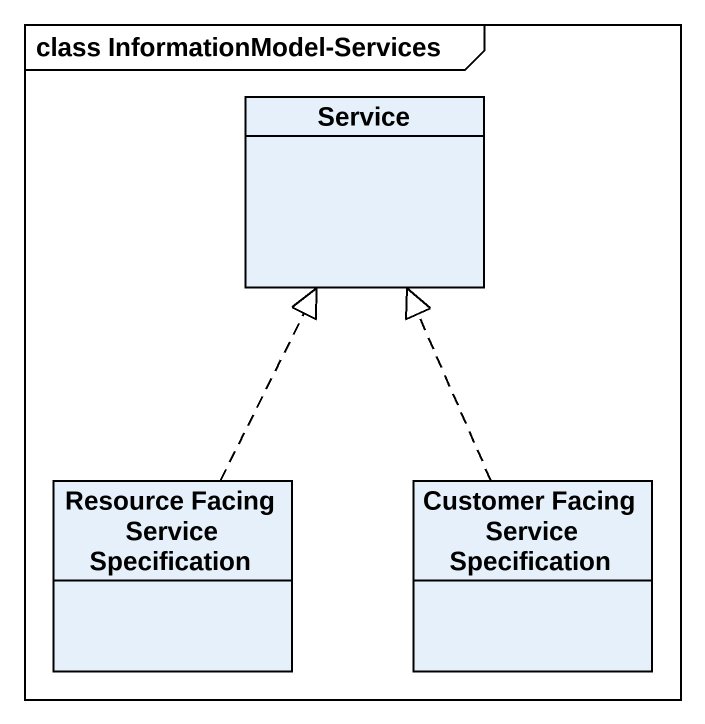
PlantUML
@startuml
mainframe class InformationModel-Services
hide circle
hide empty members
class Service
class "Resource Facing Service Specification" as Resource_Facing_Service
class "Customer Facing Service Specification" as Customer_Facing_Service
Resource_Facing_Service .up.|> Service
Customer_Facing_Service .up.|> Service
@enduml
